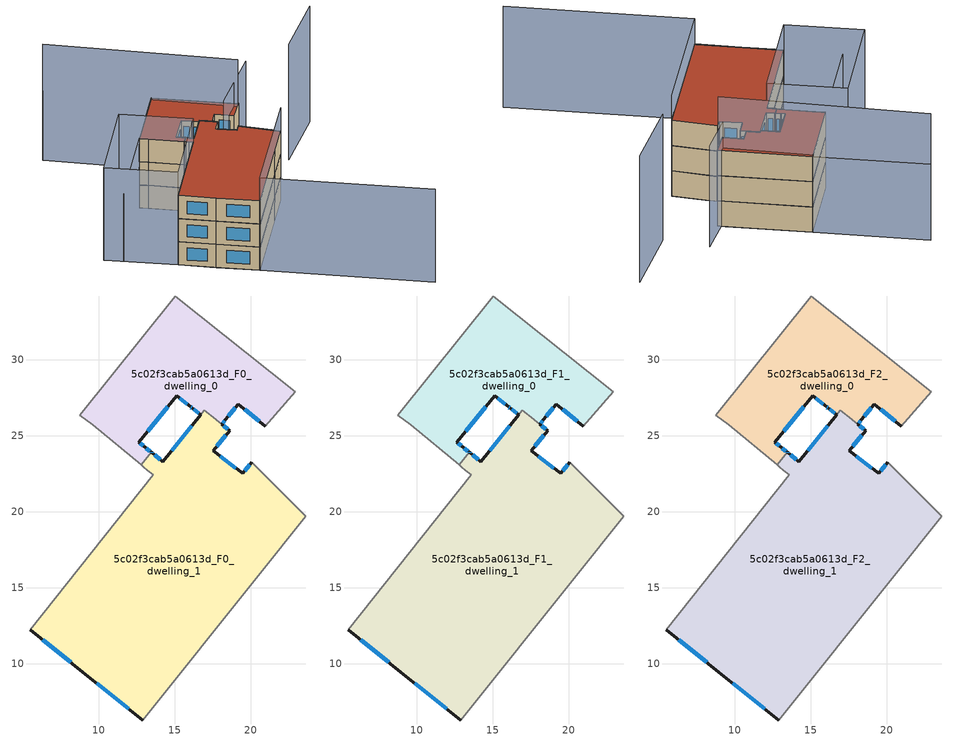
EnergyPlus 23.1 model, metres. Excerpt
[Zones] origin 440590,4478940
5c02f3cab5a0613d_F0_dwelling_0
 floor ground (EU_floor_Construction): 20.98,25.63 22.94,27.9 15.05,34.2 8.77,26.34 9.6,25.74 12.8,23.08 13.47,23.91 13.04,24.26 13,24.29 12.66,24.57 15.13,27.64 16.05,26.9 16.14,26.84 16.72,26.37 16.97,26.67 17.71,26.09 17.73,26.07 18.12,25.76 18.35,26.05 19.2,27.07 z0
 wall outside (EU_wall_Construction): 20.98,25.63 19.2,27.07 18.35,26.05 18.12,25.76 / 16.72,26.37 16.14,26.84 16.05,26.9 15.13,27.64 12.66,24.57 13,24.29 13.04,24.26 13.47,23.91 z0:3
 wall to 5c02f3cab5a0613d_F0_dwelling_1 (EU_wall_Construction): 13.47,23.91 12.8,23.08 / 18.12,25.76 17.74,26.06 / 17.73,26.07 17.71,26.09 16.97,26.67 16.72,26.37 z0:3
 wall adiabatic (EU_wall_Construction): 12.8,23.08 9.6,25.74 8.77,26.34 15.05,34.2 22.94,27.9 20.98,25.63 z0:3
 window (EU_Window_Construction): 14.55,26.92 13.23,25.29 / 12.74,24.51 12.92,24.36 / 13.14,24.18 13.37,23.99 / 20.56,25.97 19.61,26.73 / 19,26.83 18.55,26.29 / 18.29,25.98 18.17,25.83 / 16.59,26.48 16.27,26.73 / 16.12,26.85 16.07,26.89 / 15.84,27.07 15.35,27.47 z0.7:2.3
5c02f3cab5a0613d_F0_dwelling_1
 floor ground (EU_floor_Construction): 20.51,15.77 23.62,19.7 20.09,23.27 19.49,22.52 17.53,24 18.62,25.33 18.12,25.76 17.74,26.07 17.71,26.09 16.97,26.67 14.23,23.29 13.53,23.87 13.47,23.91 12.8,23.08 12.97,22.93 13.21,22.74 13.59,22.42 5.51,12.23 8.96,9.43 12.89,6.29 z0
 wall outside (EU_wall_Construction): 18.12,25.76 18.62,25.33 17.53,24 19.49,22.52 20.09,23.27 / 12.89,6.29 8.96,9.43 5.51,12.23 / 13.47,23.91 13.53,23.87 14.23,23.29 16.72,26.37 z0:3
 wall adiabatic (EU_wall_Construction): 20.09,23.27 23.62,19.7 20.51,15.77 12.89,6.29 / 5.51,12.23 13.59,22.42 13.21,22.74 12.97,22.93 12.8,23.08 z0:3
 window (EU_Window_Construction): 14.81,24.01 16.14,25.65 / 18.24,25.66 18.5,25.43 / 18.37,25.02 17.79,24.31 / 17.99,23.65 19.03,22.87 / 19.63,22.69 19.95,23.09 / 11.97,7.02 9.88,8.69 / 8.15,10.08 6.32,11.57 / 13.48,23.9 13.51,23.88 / 13.69,23.73 14.07,23.43 z0.7:2.3
5c02f3cab5a0613d_F1_dwelling_0
 floor to 5c02f3cab5a0613d_F0_dwelling_0 (EU_floor_Construction): 20.98,25.63 22.94,27.9 15.05,34.2 8.77,26.34 9.6,25.74 12.8,23.08 13.47,23.91 13.04,24.26 13,24.29 12.66,24.57 15.13,27.64 16.05,26.9 16.14,26.84 16.72,26.37 16.97,26.67 17.71,26.09 17.73,26.07 18.12,25.76 18.35,26.05 19.2,27.07 z3
 wall outside (EU_wall_Construction): 20.98,25.63 19.2,27.07 18.35,26.05 18.12,25.76 / 16.72,26.37 16.14,26.84 16.05,26.9 15.13,27.64 12.66,24.57 13,24.29 13.04,24.26 13.47,23.91 z3:6
 wall to 5c02f3cab5a0613d_F1_dwelling_1 (EU_wall_Construction): 13.47,23.91 12.8,23.08 / 18.12,25.76 17.74,26.06 / 17.73,26.07 17.71,26.09 16.97,26.67 16.72,26.37 z3:6
 wall adiabatic (EU_wall_Construction): 12.8,23.08 9.6,25.74 8.77,26.34 15.05,34.2 22.94,27.9 20.98,25.63 z3:6
 window (EU_Window_Construction): 14.55,26.92 13.23,25.29 / 12.74,24.51 12.92,24.36 / 13.14,24.18 13.37,23.99 / 20.56,25.97 19.61,26.73 / 19,26.83 18.55,26.29 / 18.29,25.98 18.17,25.83 / 16.59,26.48 16.27,26.73 / 16.12,26.85 16.07,26.89 / 15.84,27.07 15.35,27.47 z3.7:5.3
5c02f3cab5a0613d_F1_dwelling_1
 floor to 5c02f3cab5a0613d_F0_dwelling_1 (EU_floor_Construction): 20.51,15.77 23.62,19.7 20.09,23.27 19.49,22.52 17.53,24 18.62,25.33 18.12,25.76 17.74,26.07 17.71,26.09 16.97,26.67 14.23,23.29 13.53,23.87 13.47,23.91 12.8,23.08 12.97,22.93 13.21,22.74 13.59,22.42 5.51,12.23 8.96,9.43 12.89,6.29 z3
 wall outside (EU_wall_Construction): 18.12,25.76 18.62,25.33 17.53,24 19.49,22.52 20.09,23.27 / 12.89,6.29 8.96,9.43 5.51,12.23 / 13.47,23.91 13.53,23.87 14.23,23.29 16.72,26.37 z3:6
 wall adiabatic (EU_wall_Construction): 20.09,23.27 23.62,19.7 20.51,15.77 12.89,6.29 / 5.51,12.23 13.59,22.42 13.21,22.74 12.97,22.93 12.8,23.08 z3:6
 window (EU_Window_Construction): 14.81,24.01 16.14,25.65 / 18.24,25.66 18.5,25.43 / 18.37,25.02 17.79,24.31 / 17.99,23.65 19.03,22.87 / 19.63,22.69 19.95,23.09 / 11.97,7.02 9.88,8.69 / 8.15,10.08 6.32,11.57 / 13.48,23.9 13.51,23.88 / 13.69,23.73 14.07,23.43 z3.7:5.3
5c02f3cab5a0613d_F2_dwelling_0
 floor to 5c02f3cab5a0613d_F1_dwelling_0 (EU_floor_Construction): 20.98,25.63 22.94,27.9 15.05,34.2 8.77,26.34 9.6,25.74 12.8,23.08 13.47,23.91 13.04,24.26 13,24.29 12.66,24.57 15.13,27.64 16.05,26.9 16.14,26.84 16.72,26.37 16.97,26.67 17.71,26.09 17.73,26.07 18.12,25.76 18.35,26.05 19.2,27.07 z6
 wall outside (EU_wall_Construction): 20.98,25.63 19.2,27.07 18.35,26.05 18.12,25.76 / 16.72,26.37 16.14,26.84 16.05,26.9 15.13,27.64 12.66,24.57 13,24.29 13.04,24.26 13.47,23.91 z6:9
 wall to 5c02f3cab5a0613d_F2_dwelling_1 (EU_wall_Construction): 13.47,23.91 12.8,23.08 / 18.12,25.76 17.74,26.06 / 17.73,26.07 17.71,26.09 16.97,26.67 16.72,26.37 z6:9
 wall adiabatic (EU_wall_Construction): 12.8,23.08 9.6,25.74 8.77,26.34 15.05,34.2 22.94,27.9 20.98,25.63 z6:9
 window (EU_Window_Construction): 14.55,26.92 13.23,25.29 / 12.74,24.51 12.92,24.36 / 13.14,24.18 13.37,23.99 / 20.56,25.97 19.61,26.73 / 19,26.83 18.55,26.29 / 18.29,25.98 18.17,25.83 / 16.59,26.48 16.27,26.73 / 16.12,26.85 16.07,26.89 / 15.84,27.07 15.35,27.47 z6.7:8.3
 roof outside (EU_roof_Construction): 22.94,27.9 20.98,25.63 19.2,27.07 18.35,26.05 18.12,25.76 17.73,26.07 17.71,26.09 16.97,26.67 16.72,26.37 16.14,26.84 16.05,26.9 15.13,27.64 12.66,24.57 13,24.29 13.04,24.26 13.47,23.91 12.8,23.08 9.6,25.74 8.77,26.34 15.05,34.2 z9
5c02f3cab5a0613d_F2_dwelling_1
 floor to 5c02f3cab5a0613d_F1_dwelling_1 (EU_floor_Construction): 20.51,15.77 23.62,19.7 20.09,23.27 19.49,22.52 17.53,24 18.62,25.33 18.12,25.76 17.74,26.07 17.71,26.09 16.97,26.67 14.23,23.29 13.53,23.87 13.47,23.91 12.8,23.08 12.97,22.93 13.21,22.74 13.59,22.42 5.51,12.23 8.96,9.43 12.89,6.29 z6
 wall outside (EU_wall_Construction): 18.12,25.76 18.62,25.33 17.53,24 19.49,22.52 20.09,23.27 / 12.89,6.29 8.96,9.43 5.51,12.23 / 13.47,23.91 13.53,23.87 14.23,23.29 16.72,26.37 z6:9
 wall adiabatic (EU_wall_Construction): 20.09,23.27 23.62,19.7 20.51,15.77 12.89,6.29 / 5.51,12.23 13.59,22.42 13.21,22.74 12.97,22.93 12.8,23.08 z6:9
 window (EU_Window_Construction): 14.81,24.01 16.14,25.65 / 18.24,25.66 18.5,25.43 / 18.37,25.02 17.79,24.31 / 17.99,23.65 19.03,22.87 / 19.63,22.69 19.95,23.09 / 11.97,7.02 9.88,8.69 / 8.15,10.08 6.32,11.57 / 13.48,23.9 13.51,23.88 / 13.69,23.73 14.07,23.43 z6.7:8.3
 roof outside (EU_roof_Construction): 20.09,23.27 23.62,19.7 20.51,15.77 12.89,6.29 8.96,9.43 5.51,12.23 13.59,22.42 13.21,22.74 12.97,22.93 12.8,23.08 13.47,23.91 13.53,23.87 14.23,23.29 16.97,26.67 17.71,26.09 17.74,26.07 18.12,25.76 18.62,25.33 17.53,24 19.49,22.52 z9
shading: 28.64,-6.39 12.85,6.32 / 12.85,6.32 23.62,19.7 / 18.89,24.46 25.95,31.47 / 13.67,22.52 5.51,12.23 / 5.51,12.23 -1.21,17.56 / -1.21,17.56 6.94,27.85 / 6.94,27.85 13.67,22.52 z0:12; 29.45,27.72 36.27,34.45 / 22.48,27.37 5.27,42.01 z0:15; 5.27,42.01 15.05,34.2 / 15.05,34.2 0.67,16.2 z0:9
[Building]
EU S2 Campaign: North Axis=0; Terrain=City; Solar Distribution=FullExterior
[Site:Location]
Madrid: Latitude=40.5; Longitude=-3.5; Time Zone=1; Elevation=609
[SizingPeriod:WeatherFileDays]
AnnualSizingPeriod: Begin Month=1; Begin Day of Month=1; End Month=12; End Day of Month=31; Day of Week for Start Day=Monday; Use Weather File Daylight Saving Period=No; Use Weather File Rain and Snow Indicators=No
[MATERIAL]
EU_InternalMass_Material: Roughness=MediumRough; Thickness=0.1; Conductivity=1; Density=1800; Specific Heat=900; Thermal Absorptance=0.9; Solar Absorptance=0.7; Visible Absorptance=0.7
[MATERIAL:NOMASS] Roughness=MediumRough; Thermal Absorptance=0.9; Solar Absorptance=0.7; Visible Absorptance=0.7
Name | Thermal Resistance
EU_wall_NoMass | 0.419739
EU_roof_NoMass | 0.352165
EU_floor_NoMass | 0.608284
[WINDOWMATERIAL:SIMPLEGLAZINGSYSTEM]
EU_Window_SimpleGlazing: UFactor=4.8352; Solar Heat Gain Coefficient=0.85; Visible Transmittance=0.85
[CONSTRUCTION]
EU_wall_Construction: EU_wall_NoMass
EU_roof_Construction: EU_roof_NoMass
EU_floor_Construction: EU_floor_NoMass
EU_InternalMass_Construction: EU_InternalMass_Material
EU_Window_Construction: EU_Window_SimpleGlazing
[ZONE] Type=1; Multiplier=1; Ceiling Height=autocalculate; Floor Area=autocalculate; Part of Total Floor Area=Yes
Name | Volume
5c02f3cab5a0613d_F0_dwelling_0; 5c02f3cab5a0613d_F1_dwelling_0; 5c02f3cab5a0613d_F2_dwelling_0 | 201.469
5c02f3cab5a0613d_F0_dwelling_1; 5c02f3cab5a0613d_F1_dwelling_1; 5c02f3cab5a0613d_F2_dwelling_1 | 503.755
[INTERNALMASS] Construction=EU_InternalMass_Construction
Name | Zone or ZoneList | Surface Area
5c02f3cab5a0613d_F0_dwelling_0_EU_InternalMass | 5c02f3cab5a0613d_F0_dwelling_0 | 67.1607
5c02f3cab5a0613d_F0_dwelling_1_EU_InternalMass | 5c02f3cab5a0613d_F0_dwelling_1 | 167.918
5c02f3cab5a0613d_F1_dwelling_0_EU_InternalMass | 5c02f3cab5a0613d_F1_dwelling_0 | 67.1607
5c02f3cab5a0613d_F1_dwelling_1_EU_InternalMass | 5c02f3cab5a0613d_F1_dwelling_1 | 167.918
5c02f3cab5a0613d_F2_dwelling_0_EU_InternalMass | 5c02f3cab5a0613d_F2_dwelling_0 | 67.1607
5c02f3cab5a0613d_F2_dwelling_1_EU_InternalMass | 5c02f3cab5a0613d_F2_dwelling_1 | 167.918
[OTHEREQUIPMENT] Fuel Type=Electricity; Design Level Calculation Method=Watts/Area; Power per Zone Floor Area=1; Fraction Latent=0; Fraction Radiant=0; Fraction Lost=0; Carbon Dioxide Generation Rate=0; EndUse Subcategory=EU_Step8_InternalGains
Name | Zone or ZoneList or Space or SpaceList | Schedule
EU_Step8_InternalGain_5c02f3cab5a0613d_F0_dwelling_0_f000 | 5c02f3cab5a0613d_F0_dwelling_0 | EU_Step8_GainSchedule_5c02f3cab5a0613d_F0_dwelling_0_f000
EU_Step8_InternalGain_5c02f3cab5a0613d_F0_dwelling_1_f000 | 5c02f3cab5a0613d_F0_dwelling_1 | EU_Step8_GainSchedule_5c02f3cab5a0613d_F0_dwelling_1_f000
EU_Step8_InternalGain_5c02f3cab5a0613d_F1_dwelling_0_f000 | 5c02f3cab5a0613d_F1_dwelling_0 | EU_Step8_GainSchedule_5c02f3cab5a0613d_F1_dwelling_0_f000
EU_Step8_InternalGain_5c02f3cab5a0613d_F1_dwelling_1_f000 | 5c02f3cab5a0613d_F1_dwelling_1 | EU_Step8_GainSchedule_5c02f3cab5a0613d_F1_dwelling_1_f000
EU_Step8_InternalGain_5c02f3cab5a0613d_F2_dwelling_0_f000 | 5c02f3cab5a0613d_F2_dwelling_0 | EU_Step8_GainSchedule_5c02f3cab5a0613d_F2_dwelling_0_f000
EU_Step8_InternalGain_5c02f3cab5a0613d_F2_dwelling_1_f000 | 5c02f3cab5a0613d_F2_dwelling_1 | EU_Step8_GainSchedule_5c02f3cab5a0613d_F2_dwelling_1_f000
[ZONEVENTILATION:DESIGNFLOWRATE] Schedule=EU_AlwaysOn; Design Flow Rate Calculation Method=AirChanges/Hour; Air Changes per Hour=0.703302; Ventilation Type=Natural; Fan Pressure Rise=0; Fan Total Efficiency=1; Constant Term Coefficient=1; Temperature Term Coefficient=0; Velocity Term Coefficient=0; Velocity Squared Term Coefficient=0; Minimum Indoor Temperature=-100; Maximum Indoor Temperature=100; Delta Temperature=-100; Minimum Outdoor Temperature=-100; Maximum Outdoor Temperature=100; Maximum Wind Speed=40
Name | Zone or ZoneList or Space or SpaceList
EU_ConstantAir_5c02f3cab5a0613d_F0_dwelling_0 | 5c02f3cab5a0613d_F0_dwelling_0
EU_ConstantAir_5c02f3cab5a0613d_F0_dwelling_1 | 5c02f3cab5a0613d_F0_dwelling_1
EU_ConstantAir_5c02f3cab5a0613d_F1_dwelling_0 | 5c02f3cab5a0613d_F1_dwelling_0
EU_ConstantAir_5c02f3cab5a0613d_F1_dwelling_1 | 5c02f3cab5a0613d_F1_dwelling_1
EU_ConstantAir_5c02f3cab5a0613d_F2_dwelling_0 | 5c02f3cab5a0613d_F2_dwelling_0
EU_ConstantAir_5c02f3cab5a0613d_F2_dwelling_1 | 5c02f3cab5a0613d_F2_dwelling_1
[HVACTEMPLATE:THERMOSTAT] Constant Heating Setpoint=20; Constant Cooling Setpoint=50
EU_HeatOnly_5c02f3cab5a0613d_F0_dwelling_0; EU_HeatOnly_5c02f3cab5a0613d_F0_dwelling_1; EU_HeatOnly_5c02f3cab5a0613d_F1_dwelling_0; EU_HeatOnly_5c02f3cab5a0613d_F1_dwelling_1; EU_HeatOnly_5c02f3cab5a0613d_F2_dwelling_0; EU_HeatOnly_5c02f3cab5a0613d_F2_dwelling_1
[HVACTEMPLATE:ZONE:IDEALLOADSAIRSYSTEM] System Availability Schedule=EU_AlwaysOn; Maximum Heating Supply Air Temperature=50; Minimum Cooling Supply Air Temperature=13; Maximum Heating Supply Air Humidity Ratio=0.0156; Minimum Cooling Supply Air Humidity Ratio=0.0077; Heating Limit=NoLimit; Cooling Limit=NoLimit; Heating Availability Schedule=EU_AlwaysOn; Cooling Availability Schedule=EU_CoolingOff; Dehumidification Control Type=ConstantSensibleHeatRatio; Cooling Sensible Heat Ratio=0.7; Dehumidification Setpoint=60; Humidification Control Type=None; Humidification Setpoint=30; Outdoor Air Method=None; Outdoor Air Flow Rate per Person=0.00944; Outdoor Air Flow Rate per Zone Floor Area=0; Outdoor Air Flow Rate per Zone=0; Demand Controlled Ventilation Type=None; Outdoor Air Economizer Type=NoEconomizer; Heat Recovery Type=None; Sensible Heat Recovery Effectiveness=0.7; Latent Heat Recovery Effectiveness=0.65
Name | Template Thermostat
5c02f3cab5a0613d_F0_dwelling_0 | EU_HeatOnly_5c02f3cab5a0613d_F0_dwelling_0
5c02f3cab5a0613d_F0_dwelling_1 | EU_HeatOnly_5c02f3cab5a0613d_F0_dwelling_1
5c02f3cab5a0613d_F1_dwelling_0 | EU_HeatOnly_5c02f3cab5a0613d_F1_dwelling_0
5c02f3cab5a0613d_F1_dwelling_1 | EU_HeatOnly_5c02f3cab5a0613d_F1_dwelling_1
5c02f3cab5a0613d_F2_dwelling_0 | EU_HeatOnly_5c02f3cab5a0613d_F2_dwelling_0
5c02f3cab5a0613d_F2_dwelling_1 | EU_HeatOnly_5c02f3cab5a0613d_F2_dwelling_1
[SIZING:ZONE] Zone Cooling Design Supply Air Temperature Input Method=SupplyAirTemperature; Zone Cooling Design Supply Air Temperature=13; Zone Heating Design Supply Air Temperature Input Method=SupplyAirTemperature; Zone Heating Design Supply Air Temperature=50; Zone Cooling Design Supply Air Humidity Ratio=0.008; Zone Heating Design Supply Air Humidity Ratio=0.008; Cooling Design Air Flow Method=DesignDay; Cooling Design Air Flow Rate=0; Cooling Minimum Air Flow per Zone Floor Area=0.000762; Cooling Minimum Air Flow=0; Cooling Minimum Air Flow Fraction=0.2; Heating Design Air Flow Method=DesignDay; Heating Design Air Flow Rate=0; Heating Maximum Air Flow per Zone Floor Area=0.002032; Heating Maximum Air Flow=0.141576; Heating Maximum Air Flow Fraction=0.3; Account for Dedicated Outdoor Air System=No; Dedicated Outdoor Air System Control Strategy=NeutralSupplyAir; Dedicated Outdoor Air Low Setpoint Temperature for Design=autosize; Dedicated Outdoor Air High Setpoint Temperature for Design=autosize; Zone Load Sizing Method=Sensible Load Only No Latent Load; Zone Latent Cooling Design Supply Air Humidity Ratio Input Method=HumidityRatioDifference; Zone Cooling Design Supply Air Humidity Ratio Difference=0.005; Zone Latent Heating Design Supply Air Humidity Ratio Input Method=HumidityRatioDifference; Zone Humidification Design Supply Air Humidity Ratio Difference=0.005
5c02f3cab5a0613d_F0_dwelling_0; 5c02f3cab5a0613d_F0_dwelling_1; 5c02f3cab5a0613d_F1_dwelling_0; 5c02f3cab5a0613d_F1_dwelling_1; 5c02f3cab5a0613d_F2_dwelling_0; 5c02f3cab5a0613d_F2_dwelling_1
[SCHEDULE:CONSTANT]
Name | Hourly Value
EU_AlwaysOn | 1
EU_CoolingOff | 0
[SCHEDULE:FILE] Column Number=1; Rows to Skip at Top=0; Number of Hours of Data=8760; Column Separator=Comma; Interpolate to Timestep=No; Minutes per Item=60; Adjust Schedule for Daylight Savings=Yes
Name | File
EU_Step8_GainSchedule_5c02f3cab5a0613d_F0_dwelling_0_f000 | ../../schedules/5c02f3cab5a0613d/5c02f3cab5a0613d_F0_dwelling_0_f000_gain.csv
EU_Step8_GainSchedule_5c02f3cab5a0613d_F0_dwelling_1_f000 | ../../schedules/5c02f3cab5a0613d/5c02f3cab5a0613d_F0_dwelling_1_f000_gain.csv
EU_Step8_GainSchedule_5c02f3cab5a0613d_F1_dwelling_0_f000 | ../../schedules/5c02f3cab5a0613d/5c02f3cab5a0613d_F1_dwelling_0_f000_gain.csv
EU_Step8_GainSchedule_5c02f3cab5a0613d_F1_dwelling_1_f000 | ../../schedules/5c02f3cab5a0613d/5c02f3cab5a0613d_F1_dwelling_1_f000_gain.csv
EU_Step8_GainSchedule_5c02f3cab5a0613d_F2_dwelling_0_f000 | ../../schedules/5c02f3cab5a0613d/5c02f3cab5a0613d_F2_dwelling_0_f000_gain.csv
EU_Step8_GainSchedule_5c02f3cab5a0613d_F2_dwelling_1_f000 | ../../schedules/5c02f3cab5a0613d/5c02f3cab5a0613d_F2_dwelling_1_f000_gain.csv
